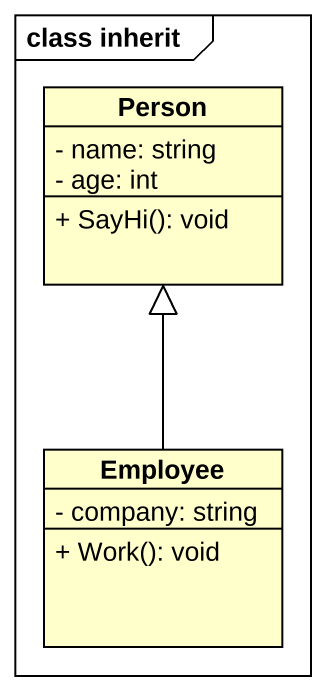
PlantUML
@startuml
mainframe class inherit
hide circle
hide empty members
skinparam classAttributeIconSize 0
class "Person" as Person_ {
  - name: string
  - age: int
  + SayHi(): void
}
class Employee {
  - company: string
  + Work(): void
}
Employee -up-|> Person_
@enduml
